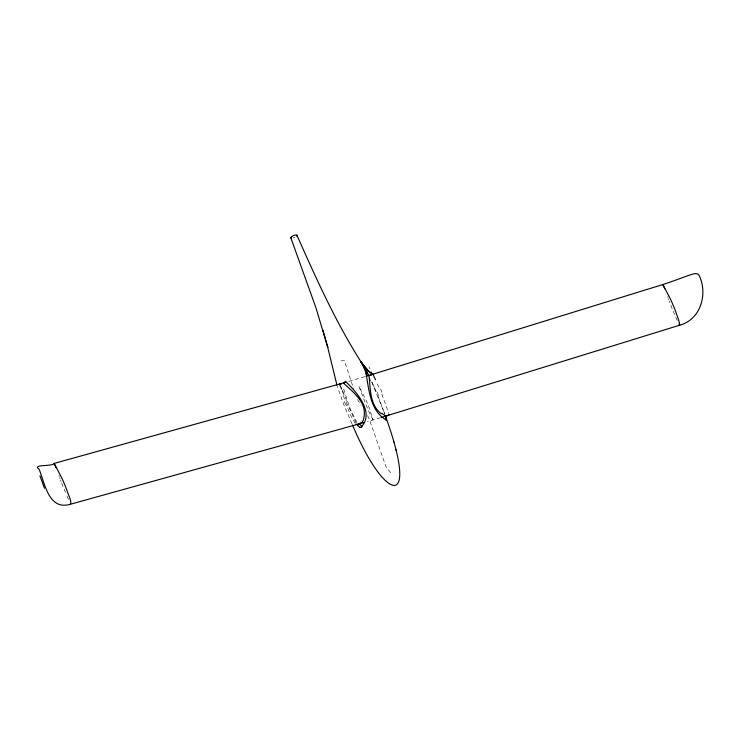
<?xml version="1.0" encoding="UTF-8"?>
<svg xmlns="http://www.w3.org/2000/svg" width="740" height="740" viewBox="0 0 740 740"><rect width="100%" height="100%" fill="white"/><g stroke="black" fill="none" stroke-linecap="round" stroke-linejoin="round"><path stroke-width="0.56" stroke-dasharray="3.7 2.78" d="M364.866 376.688L348.235 381.59M380.647 417.675L367.355 421.615M340.918 361.018L344.294 360.408L353.655 388.787M390.729 472.657L386.132 467.134L368.668 417.545L367.493 415.649M355.237 423.336L351.241 416.435L346.19 404.688M357.485 399.554L361.018 405.233M356.837 422.466L349.706 407.749L342.981 386.807M355.968 422.818L347.893 404.993M352.018 423.918L343.989 405.168L337.292 386.326M371.702 381.794L374.699 388.324M373.644 385.993L374.07 386.928M377.289 383.81L379.472 388.667M677.22 320.624L674.177 313.584A140.443 41.847 73.6 0 1 671.809 307.775L669.256 301.115M371.896 382.099L384.578 413.586M68.533 499.509L66.295 494.376M374.856 388.676L376.235 391.849M381.822 394.217L388.889 413.447M378.029 396.141L384.236 412.346M61.725 483.072L63.131 486.67A140.443 41.847 73.6 0 0 65.499 492.47M60.569 480.001L61.106 481.453M668.368 298.636L668.784 299.811M384.411 412.846L384.578 413.336M59.69 477.522L60.097 478.697M384.754 413.827L384.92 414.308M667.665 296.555L667.998 297.554M58.978 475.45L59.32 476.44M346.413 400.618L344.553 393.837M344.368 398.99L343.101 393.865M347.495 405.27A59.431 42.735 86.4 0 1 345.978 400.849M342.324 391.007A25.53 13.403 82.9 0 1 343.341 394.54M342.592 390.156A36.51 21.284 83.8 0 1 343.564 393.615M345.691 405.039A46.768 33.864 86.4 0 1 343.786 399.258M377.123 392.163A59.431 12.229 64.6 0 1 378.991 396.686M370.703 381.007A25.53 1.175 65.7 0 1 368.492 375.781M372.553 374.856A36.51 0.906 65.3 0 1 369.038 366.874M380.517 388.889A46.768 9.953 64.6 0 1 383.024 394.92M295.066 237.142A3.33 1.036 -22.2 0 1 293.299 237.845M372.969 419.765L368.289 410.395A117.031 34.873 73.6 0 1 366.319 405.557L358.845 386.188L365.199 398.37A41.514 12.367 73.6 0 1 366.541 401.311L367.873 404.475A68.339 20.369 73.6 0 1 369.288 408.045L372.969 419.765"/><path stroke-width="1.11" d="M389.064 414.567L388.555 415.325L384.772 415.677M361.37 422.559L358.031 424.214M361.074 427.257C375.245 412.587 356.162 391.543 345.432 381.331A3.33 1.591 -41.3 0 1 343.369 382.941C353.202 392.348 367.706 402.671 363.719 418.507A7.604 7.567 5.1 0 1 361.592 422.771M357.688 424.371L356.19 424.224M365.967 376.346L662.846 284.539C671.754 281.755 680.43 278.323 689.208 275.206C692.159 274.54 696.951 271.821 699.069 275.262C708.069 293.595 700.91 319.541 679.736 325.184L381.738 417.332M346.006 382.21L54.168 463.425C52.901 466.792 31.469 463.971 39.09 469.225C45.075 483.655 48.599 511.238 71.058 504.07L364.015 422.54M386.058 419.913C370.315 410.857 368.899 389.776 366.106 373.635M385.688 419.867L385.743 419.885A3.33 2.942 -71.3 0 1 387.288 415.621M359.807 427.276L357.809 425.565M381.304 413.836C369.38 404.41 370.712 388.768 368.899 375.439A3.913 2.646 -19.1 0 1 366.55 375.134M365.884 368.085L367.484 369.963A29.378 24.078 10.1 0 0 369.186 371.757L372.942 374.19L374.903 378.519M365.532 367.66L364.839 366.818M364.506 366.393L363.83 365.532M70.633 503.718C71.752 501.174 67.793 493.552 66.692 489.658A82.011 24.439 73.6 0 0 65 485.375L63.4 481.574A49.821 14.846 73.6 0 0 61.799 478.04L54.168 463.425L56.101 467.699M363.488 365.107L362.831 364.246M362.498 363.812L361.518 362.517M366.124 373.524A97.338 77.728 8.1 0 0 360.833 361.657L368.002 370.546L372.072 374.024A2.553 2.091 10.1 0 0 372.942 374.19A3.33 1.462 -24.9 0 0 370.536 375.476M360.87 361.647L362.35 364.043M361.943 363.396L362.646 364.533M362.582 364.422L362.942 365.014M364.709 367.641C337.468 326.035 317.044 280.571 296.943 235.228M362.905 364.959L363.571 366.05M363.534 365.995L364.82 368.122M363.83 366.485L365.088 368.594M678.932 324.166L679.736 325.184L678.839 320.577L675.38 310.772A82.011 24.439 73.6 0 0 673.678 306.48L672.087 302.688A49.821 14.846 73.6 0 0 670.477 299.145L662.846 284.539L664.779 288.813M365.005 368.446L366.272 370.675M365.292 368.946L365.995 370.185M366.115 370.389L366.947 371.924M366.383 370.888L368.77 375.457M367.345 372.683L367.604 373.182M352.49 424.936C385.133 502.71 419.691 510.979 385.892 417.314M44.446 488.215L39.951 475.857M290.848 237.855L316.072 308.145L327.774 347.504L323.038 330.281L323.167 330.789M336.978 385.309L327.607 346.875M386.067 417.906L386.363 419.469M393.569 441.243L393.8 442.113M395.715 449.374L395.928 450.179M384.772 415.205A7.382 5.06 50.3 0 1 381.785 413.216M366.161 373.367A29.952 5.495 60.3 0 1 366.892 374.773M358.789 423.992A3.33 1.702 55.5 0 1 361.925 426.851M361.055 427.137A3.691 2.683 -75.9 0 1 359.797 427.304M357.799 425.583A20.692 14.393 83.8 0 1 357.059 424.575M341.482 384.014A3.33 1.452 -25.3 0 0 339.401 384.051L341.371 388.371A17.76 10.388 83.9 0 1 341.603 389.092M386.502 419.654A3.691 0.962 52.4 0 1 385.947 419.636M375.513 379.731A17.76 0.472 65.3 0 1 375.245 379.13M291.514 238.114A3.33 1.036 -22.2 0 1 291.671 236.578A3.33 1.036 -22.2 0 1 295.824 234.969A3.33 1.036 -22.2 0 1 296.509 236.19"/></g></svg>
